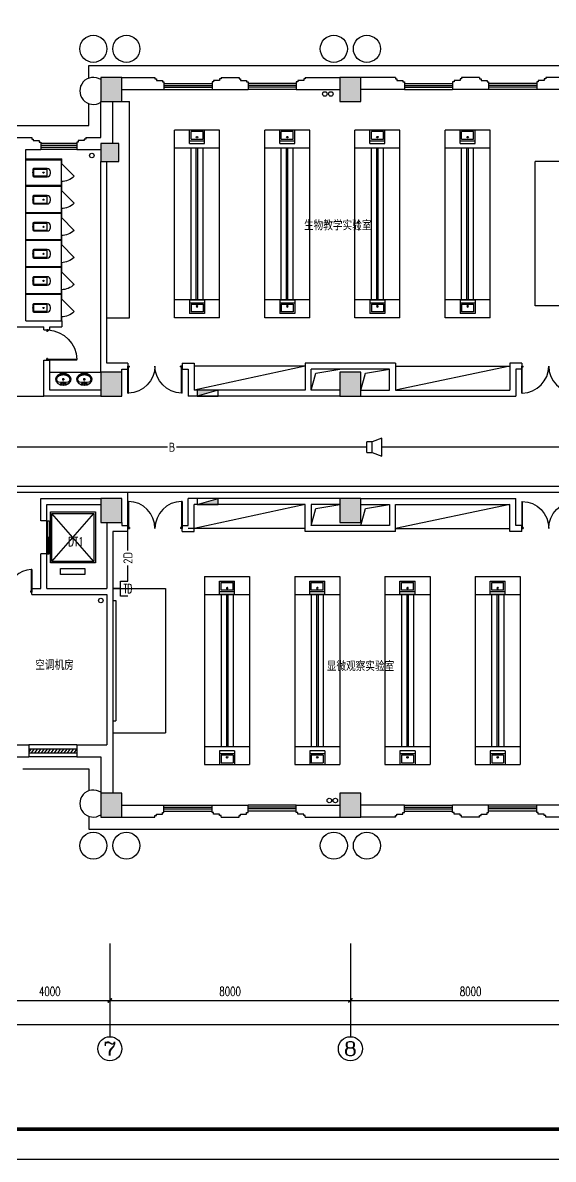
# Model space of a CAD drawing. Extents: x 190999 to 834799, y -200814 to 215286.
# Drawn here: x 217912 to 235562, y 71786 to 109585 of the extents above; entities that cross this region are included whole.
import ezdxf
from ezdxf.enums import TextEntityAlignment as Align

# ---------------------------------------------------------------- set-up
doc = ezdxf.new("R2010")
doc.units = 0
doc.header["$LTSCALE"] = 1000
doc.header["$MEASUREMENT"] = 0
for name, color, linetype in [('00-EQUIP', 3, 'Continuous'), ('00-SIG_TEXT', 7, 'Continuous'), ('00-WIRE-4', 6, 'Continuous'), ('A-卫生间', 250, 'Continuous'), ('A-墙线', 2, 'Continuous'), ('A-外包装修', 250, 'Continuous'), ('A-外窗', 145, 'Continuous'), ('A-家具', 250, 'Continuous'), ('A-门', 167, 'Continuous'), ('AXIS', 3, 'Continuous'), ('AXIS_TEXT', 7, 'Continuous'), ('COLUMN', 2, 'Continuous'), ('EQUIP_消火栓', 6, 'Continuous'), ('PUB_HATCH', 250, 'Continuous'), ('STAIR', 5, 'Continuous'), ('WALL', 4, 'Continuous'), ('WINDOW', 7, 'Continuous'), ('图框', 189, 'Continuous'), ('房间名称', 7, 'Continuous'), ('桥架', 1, 'Continuous'), ('洞口线', 177, 'Continuous'), ('雨水管', 3, 'Continuous')]:
    doc.layers.add(name, color=color, linetype=linetype)
doc.styles.add('-GBCBIGGBENOR', font='GBENOR.shx', dxfattribs={"bigfont": 'GBCBIG.shx'})
doc.styles.add('_COMPLEX', font='COMPLEX.shx', dxfattribs={"width": 0.5})
doc.styles.add('_TCH_AXIS', font='COMPLEX', dxfattribs={"bigfont": 'GBCBIG'})
doc.styles.add('_TCH_DIM', font='SIMPLEX', dxfattribs={"bigfont": 'GBCBIG'})
doc.styles.add('COMPLEX', font='COMPLEX')
doc.styles.add('DIM_FONT', font='SIMPLEX', dxfattribs={"width": 0.7, "bigfont": 'GBCBIG'})
doc.styles.get("Standard").update_dxf_attribs({"font": 'simhei.ttf'})
doc.styles.add('zz-1', font='arial.ttf', dxfattribs={"width": 0.8})
doc.dimstyles.new('DIMN', dxfattribs={"dimtxt": 300, "dimasz": 100, "dimexe": 250, "dimexo": 300, "dimgap": 150, "dimtad": 1, "dimdec": 0, "dimzin": 0, "dimdsep": 46, "dimtxsty": 'DIM_FONT', "dimblk": 'ARCHTICK', "dimcen": 0.09, "dimclrt": 7, "dimazin": 2, "dimtfac": 1, "dimtdec": 0, "dimtix": 1, "dimtmove": 2, "dimatfit": 3, "dimfxl": 0, "dimtolj": 1, "dimtzin": 0, "dimarcsym": 0})

# ---------------------------------------------------------------- blocks, each defined once
blk = doc.blocks.new('TJAD_TK_A0')
at = {"layer": '图框'}
blk.add_line((973, -441.7), (2162, -441.7), dxfattribs=at)
at = {"layer": '图框', "const_width": 1.2}
blk.add_lwpolyline([(2152, -431.7), (2152, 389.3), (998, 389.3), (998, -431.7)], close=True, dxfattribs=at)
blk = doc.blocks.new('m1800')
at = {"layer": 'A-墙线'}
for p, q in [((-900, -100), (-900, 100)), ((900, -100), (900, 100))]:
    blk.add_line(p, q, dxfattribs=at)
at = {"layer": 'A-门'}
for p, q in [((-900, 900), (-900, 0)), ((-900, 900), (-880, 900)), ((-880, 900), (-880, 50)), ((880, 900), (880, 50)), ((900, 900), (880, 900)), ((900, 900), (900, 0)), ((-900, 50), (-870, 50)), ((-900, 0), (-850, 0)), ((-870, 50), (-870, 30)), ((-870, 30), (-850, 30)), ((-850, 30), (-850, 0)), ((850, 30), (850, 0)), ((870, 30), (850, 30)), ((900, 0), (850, 0)), ((870, 50), (870, 30)), ((900, 50), (870, 50))]:
    blk.add_line(p, q, dxfattribs=at)
for centre, start, end in [((-900, 0), 0, 88.7267), ((900, 0), 91.2733, 180)]:
    blk.add_arc(centre, 900, start, end, dxfattribs=at)
blk = doc.blocks.new('m1000')
at = {"layer": 'A-墙线'}
for p, q in [((0, 0), (0, 200)), ((1000, 0), (1000, 200))]:
    blk.add_line(p, q, dxfattribs=at)
at = {"layer": 'A-门'}
for p, q in [((0, 1100), (0, 100)), ((0, 1100), (20, 1100)), ((20, 1100), (20, 150)), ((0, 150), (30, 150)), ((0, 100), (50, 100)), ((30, 150), (30, 130)), ((30, 130), (50, 130)), ((50, 130), (50, 100)), ((950, 130), (950, 100)), ((970, 130), (950, 130)), ((1000, 100), (950, 100)), ((970, 150), (970, 130)), ((1000, 150), (970, 150)), ((1000, 150), (1000, 100))]:
    blk.add_line(p, q, dxfattribs=at)
blk.add_arc((0, 100), 1000, 2.866, 88.854, dxfattribs=at)
blk = doc.blocks.new('手盆')
at = {"layer": 'A-卫生间'}
for p, q in [((113, 12), (46, 16)), ((160, 0), (235, 0)), ((198, -37), (198, 38)), ((113, -11), (46, -16))]:
    blk.add_line(p, q, dxfattribs=at)
for centre, major_axis, ratio, start_param, end_param in [((198, 0), (0, 259), 0.763797, 3.141593, 9.424778), ((194, 0), (0, 259), 0.413212, 0.351725, 1.519021), ((106, 0), (0, 13.9), 0.9, 3.760941, 5.663837), ((194, 0), (0, 259), 0.413212, 1.620217, 2.789865)]:
    blk.add_ellipse(centre, major_axis=major_axis, ratio=ratio, start_param=start_param, end_param=end_param, dxfattribs=at)
for centre, major_axis in [((46, 0), (0, 15.8)), ((56, 71), (0, 20.6)), ((56, 71), (0, 15.6)), ((198, 0), (0, 23.4)), ((56, -71), (0, 20.6)), ((56, -71), (0, 15.6))]:
    blk.add_ellipse(centre, major_axis=major_axis, ratio=0.9, dxfattribs=at)
for points, knots in [([(198, -249), (204, -249), (211, -249), (228, -246), (239, -243), (260, -236), (270, -231), (290, -218), (299, -211), (317, -194), (325, -185), (340, -164), (347, -153), (360, -129), (365, -116), (374, -90), (378, -76), (383, -48), (385, -34), (387, -5), (387, 9), (385, 38), (383, 52), (377, 80), (373, 94), (364, 120), (358, 133), (345, 156), (338, 167), (323, 187), (314, 197), (296, 213), (287, 220), (267, 232), (257, 237), (236, 244), (225, 247), (204, 249), (193, 249), (171, 247), (161, 245), (140, 237), (129, 232), (110, 221), (100, 213), (82, 197), (74, 188), (58, 168), (51, 157), (38, 133), (32, 121), (23, 95), (19, 81), (13, 53), (11, 39), (9, 10), (9, -4), (10, -33), (12, -47), (18, -75), (21, -89), (30, -115), (36, -128), (48, -152), (55, -163), (70, -184), (78, -193), (96, -210), (105, -218), (125, -230), (135, -235), (156, -243), (167, -246), (184, -249), (191, -249), (198, -249)], [0, 0, 0, 0, 0.105369, 0.105369, 0.278747, 0.278747, 0.452125, 0.452125, 0.625504, 0.625504, 0.798882, 0.798882, 0.97226, 0.97226, 1.145639, 1.145639, 1.319017, 1.319017, 1.492395, 1.492395, 1.665774, 1.665774, 1.839152, 1.839152, 2.01253, 2.01253, 2.185909, 2.185909, 2.359287, 2.359287, 2.532665, 2.532665, 2.706044, 2.706044, 2.879422, 2.879422, 3.0528, 3.0528, 3.226179, 3.226179, 3.399557, 3.399557, 3.572935, 3.572935, 3.746313, 3.746313, 3.919692, 3.919692, 4.09307, 4.09307, 4.266448, 4.266448, 4.439827, 4.439827, 4.613205, 4.613205, 4.786583, 4.786583, 4.959962, 4.959962, 5.13334, 5.13334, 5.306718, 5.306718, 5.480097, 5.480097, 5.653475, 5.653475, 5.826853, 5.826853, 6.000232, 6.000232, 6.17361, 6.17361, 6.283185, 6.283185, 6.283185, 6.283185]), ([(119, -185), (121, -187), (123, -188), (130, -193), (135, -196), (146, -202), (152, -205), (163, -209), (169, -210), (180, -213), (186, -214), (194, -214), (196, -214), (198, -214), (204, -214), (209, -214), (222, -212), (229, -210), (241, -206), (245, -204), (254, -200), (259, -197), (269, -191), (275, -187), (286, -178), (291, -173), (300, -162), (304, -158), (314, -145), (319, -137), (327, -123), (329, -118), (334, -107), (336, -101), (341, -89), (343, -83), (346, -71), (348, -64), (351, -49), (352, -40), (354, -22), (355, -13), (355, 5), (355, 14), (354, 32), (352, 41), (349, 58), (348, 66), (343, 81), (341, 89), (335, 104), (332, 111), (326, 125), (322, 132), (314, 144), (310, 150), (301, 162), (296, 167), (287, 177), (281, 181), (272, 189), (267, 192), (256, 199), (250, 202), (238, 207), (233, 209), (223, 211), (217, 212), (205, 214), (198, 214), (186, 213), (181, 213), (171, 211), (166, 210), (151, 205), (141, 200), (128, 191), (123, 188), (119, 185)], [5.740897, 5.740897, 5.740897, 5.740897, 5.780874, 5.780874, 5.896829, 5.896829, 6.012784, 6.012784, 6.128739, 6.128739, 6.240697, 6.240697, 6.283185, 6.283185, 6.283185, 6.399826, 6.399826, 6.5409, 6.5409, 6.634, 6.634, 6.7271, 6.7271, 6.852188, 6.852188, 6.977276, 6.977276, 7.077377, 7.077377, 7.229977, 7.229977, 7.317389, 7.317389, 7.404801, 7.404801, 7.497094, 7.497094, 7.589386, 7.589386, 7.712334, 7.712334, 7.835281, 7.835281, 7.958228, 7.958228, 8.081175, 8.081175, 8.194983, 8.194983, 8.30879, 8.30879, 8.422598, 8.422598, 8.537599, 8.537599, 8.6526, 8.6526, 8.767602, 8.767602, 8.884432, 8.884432, 8.982435, 8.982435, 9.119467, 9.119467, 9.224191, 9.224191, 9.328914, 9.328914, 9.470087, 9.470087, 9.571187, 9.571187, 9.672288, 9.672288, 9.874489, 9.874489, 9.967059, 9.967059, 9.967059, 9.967059])]:
    blk.add_open_spline(points, degree=3, knots=knots, dxfattribs=at)
blk.add_point((46, 0), dxfattribs=at)
blk = doc.blocks.new('$TwtSys$00000434')
for p, q in [((-0.5, 0.5), (-0.5, -0.5)), ((-0.5, -0.5), (0.5, 0.5)), ((0.5, 0.5), (-0.5, 0.5)), ((0.5, -0.5), (0.5, 0.5)), ((-0.5, -0.5), (0.5, -0.5))]:
    blk.add_line(p, q)
blk.add_solid([(0.5, -0.5), (0.5, 0.5), (-0.5, -0.5)])
blk = doc.blocks.new('$WINLIB2D$00000039')
at = {"color": 0}
for p, q in [((0.5, 0.5), (-0.5, 0.5)), ((-0.5, 0.167), (0.5, 0.167)), ((-0.452, -0.167), (-0.5, 0.084)), ((-0.384, -0.167), (-0.448, 0.167)), ((-0.316, -0.167), (-0.38, 0.167)), ((-0.248, -0.167), (-0.312, 0.167)), ((-0.18, -0.167), (-0.244, 0.167)), ((-0.112, -0.167), (-0.176, 0.167)), ((-0.044, -0.167), (-0.108, 0.167)), ((0.024, -0.167), (-0.04, 0.167)), ((0.092, -0.167), (0.028, 0.167)), ((0.16, -0.167), (0.096, 0.167)), ((0.228, -0.167), (0.164, 0.167)), ((0.296, -0.167), (0.232, 0.167)), ((0.364, -0.167), (0.3, 0.167)), ((0.432, -0.167), (0.368, 0.167)), ((0.5, -0.167), (0.436, 0.167)), ((-0.5, -0.167), (0.5, -0.167)), ((0.5, -0.5), (-0.5, -0.5))]:
    blk.add_line(p, q, dxfattribs=at)
blk = doc.blocks.new('_ArchTick')
at = {"const_width": 0.5}
blk.add_lwpolyline([(-0.7, -0.7), (0.7, 0.7)], dxfattribs=at)
blk = doc.blocks.new('*D135')
at = {"layer": 'AXIS', "color": 0, "lineweight": -2}
for p, q in [((216812, 78667), (216812, 76817)), ((220812, 78667), (220812, 76817)), ((216812, 77067), (220812, 77067))]:
    blk.add_line(p, q, dxfattribs=at)
at = {"layer": 'Defpoints', "color": 0}
for p in [(216812, 78967), (220812, 78967), (220812, 77067)]:
    blk.add_point(p, dxfattribs=at)
at = {"layer": 'AXIS', "color": 0, "lineweight": -2, "xscale": 100, "yscale": 100, "zscale": 100, "rotation": 180}
blk.add_blockref('_ArchTick', (216812, 77067), dxfattribs=at)
at = {"layer": 'AXIS', "color": 0, "lineweight": -2, "xscale": 100, "yscale": 100, "zscale": 100}
blk.add_blockref('_ArchTick', (220812, 77067), dxfattribs=at)
at = {"layer": 'AXIS', "color": 7, "insert": (218812, 77367), "char_height": 300, "attachment_point": 5, "style": 'DIM_FONT'}
blk.add_mtext('\\A1;4000', dxfattribs=at)
blk = doc.blocks.new('*D136')
at = {"layer": 'AXIS', "color": 0, "lineweight": -2}
for p, q in [((220812, 78667), (220812, 76817)), ((228812, 78667), (228812, 76817)), ((220812, 77067), (228812, 77067))]:
    blk.add_line(p, q, dxfattribs=at)
at = {"layer": 'Defpoints', "color": 0}
for p in [(220812, 78967), (228812, 78967), (228812, 77067)]:
    blk.add_point(p, dxfattribs=at)
at = {"layer": 'AXIS', "color": 0, "lineweight": -2, "xscale": 100, "yscale": 100, "zscale": 100, "rotation": 180}
blk.add_blockref('_ArchTick', (220812, 77067), dxfattribs=at)
at = {"layer": 'AXIS', "color": 0, "lineweight": -2, "xscale": 100, "yscale": 100, "zscale": 100}
blk.add_blockref('_ArchTick', (228812, 77067), dxfattribs=at)
at = {"layer": 'AXIS', "color": 7, "insert": (224812, 77367), "char_height": 300, "attachment_point": 5, "style": 'DIM_FONT'}
blk.add_mtext('\\A1;8000', dxfattribs=at)
blk = doc.blocks.new('*D137')
at = {"layer": 'AXIS', "color": 0, "lineweight": -2}
for p, q in [((228812, 78667), (228812, 76817)), ((236812, 78667), (236812, 76817)), ((228812, 77067), (236812, 77067))]:
    blk.add_line(p, q, dxfattribs=at)
at = {"layer": 'Defpoints', "color": 0}
for p in [(228812, 78967), (236812, 78967), (236812, 77067)]:
    blk.add_point(p, dxfattribs=at)
at = {"layer": 'AXIS', "color": 0, "lineweight": -2, "xscale": 100, "yscale": 100, "zscale": 100, "rotation": 180}
blk.add_blockref('_ArchTick', (228812, 77067), dxfattribs=at)
at = {"layer": 'AXIS', "color": 0, "lineweight": -2, "xscale": 100, "yscale": 100, "zscale": 100}
blk.add_blockref('_ArchTick', (236812, 77067), dxfattribs=at)
at = {"layer": 'AXIS', "color": 7, "insert": (232812, 77367), "char_height": 300, "attachment_point": 5, "style": 'DIM_FONT'}
blk.add_mtext('\\A1;8000', dxfattribs=at)
blk = doc.blocks.new('*D145')
at = {"layer": 'AXIS', "color": 0, "lineweight": -2}
for p, q in [((206112, 78667), (206112, 76017)), ((283362, 78667), (283362, 76017)), ((206112, 76267), (283362, 76267))]:
    blk.add_line(p, q, dxfattribs=at)
at = {"layer": 'Defpoints', "color": 0}
for p in [(206112, 78967), (283362, 78967), (283362, 76267)]:
    blk.add_point(p, dxfattribs=at)
at = {"layer": 'AXIS', "color": 0, "lineweight": -2, "xscale": 100, "yscale": 100, "zscale": 100, "rotation": 180}
blk.add_blockref('_ArchTick', (206112, 76267), dxfattribs=at)
at = {"layer": 'AXIS', "color": 0, "lineweight": -2, "xscale": 100, "yscale": 100, "zscale": 100}
blk.add_blockref('_ArchTick', (283362, 76267), dxfattribs=at)
at = {"layer": 'AXIS', "color": 7, "insert": (244737, 76567), "char_height": 300, "attachment_point": 5, "style": 'DIM_FONT'}
blk.add_mtext('\\A1;77250', dxfattribs=at)
blk = doc.blocks.new('_FZH')
blk.add_lwpolyline([(-0.5, -0.5), (0.5, -0.5), (0.5, 0.5), (-0.5, 0.5)], close=True)
at = {"layer": 'PUB_HATCH'}
blk.add_solid([(-0.5, -0.5), (0.5, -0.5), (-0.5, 0.5), (0.5, 0.5)], dxfattribs=at)
blk = doc.blocks.new('_AXISO')
blk.add_circle((0, 0), 0.5)
at = {"layer": 'AXIS_TEXT', "style": 'COMPLEX', "width": 1.041667}
blk.add_attdef('A', text='', height=0.56, dxfattribs=at).set_placement((-0.25, -0.28), (0.25, -0.28), align=Align.FIT)
blk = doc.blocks.new('$plan$00001609')
at = {"linetype": 'Continuous'}
for p, q in [((0, -251), (0, 251)), ((0, 251), (450, 251)), ((93, -251), (93, 251)), ((146, -199), (146, 199)), ((146, 199), (397, 199)), ((397, 199), (397, -199)), ((450, 251), (450, -251)), ((0, -251), (450, -251)), ((146, -199), (397, -199))]:
    blk.add_line(p, q, dxfattribs=at)
blk.add_line((238, 2), (238, 0))
blk.add_arc((212, 0), 26, 4.716, 0, dxfattribs=at)
at = {"style": 'zz-1'}
for tag in ['YSIZE', 'XSIZE']:
    blk.add_attdef(tag, (0, 0), '', height=0.5, dxfattribs=at)
blk = doc.blocks.new('$lvtry$00000200')
for p, q in [((-140, -40, 0), (-140, -480, 0)), ((-110, -40, 0), (-110, -470, 0)), ((100, 0, 0), (-100, 0, 0)), ((100, -30, 0), (-100, -30, 0)), ((110, -470, 0), (110, -40, 0)), ((140, -480, 0), (140, -40, 0)), ((140, -470, 0), (-140, -470, 0)), ((-30, -590, 0), (30, -590, 0))]:
    blk.add_line(p, q)
blk.add_circle((0, -359, 0), 20)
for centre, radius, start, end in [((-100, -40, 0), 40, 90, 180), ((-100, -40, 0), 10, 90, 180), ((100, -40, 0), 40, 0, 90), ((100, -40, 0), 10, 0, 90), ((-30, -480, 0), 110, 180, 270), ((30, -480, 0), 110, 270, 0)]:
    blk.add_arc(centre, radius, start, end)
blk.add_point((0, 0))
blk = doc.blocks.new('$DorLib2D$00000114')
at = {"color": 0}
blk.add_line((0.5, 0), (-0.207, 0.707), dxfattribs=at)
blk.add_arc((0.5, 0), 1, 135, 180, dxfattribs=at)
blk = doc.blocks.new('_LINKPT1')
at = {"color": 0}
blk.add_line((0, 0), (0, 0), dxfattribs=at)
blk = doc.blocks.new('IO37IMB6')
for p, q in [((-0.5, 0.499), (-0.5, 0.999)), ((0.5, 0.999), (0.5, 0.499)), ((0.5, 0.499), (-0.5, 0.499)), ((0, 0.5), (0, 0))]:
    blk.add_line(p, q)
at = {"xscale": 0.002, "yscale": 0.002, "zscale": 0.002}
for p in [(0, 1.384), (-0.5, 0.499), (0, 0), (0.5, 0.499)]:
    blk.add_blockref('_LINKPT1', p, dxfattribs=at)
at = {"style": '_COMPLEX', "width": 0.6, "flags": 8}
blk.add_attdef('$TEXT$', text='', height=0.6, dxfattribs=at).set_placement((0, 1), align=Align.MIDDLE_CENTER)
at = {"flags": 9}
blk.add_attdef('A', (0, 0), '', height=0.00002, dxfattribs=at)
blk = doc.blocks.new('OS28WV87')
for p, q in [((0, 0.35), (0, -0.35)), ((0, 0.35), (0.35, 0.35)), ((0.35, 0.35), (1, 0.6)), ((0.35, 0.35), (0.35, -0.35)), ((1, 0.6), (1, -0.6)), ((0.35, -0.35), (0, -0.35)), ((1, -0.6), (0.35, -0.35))]:
    blk.add_line(p, q)
at = {"xscale": 0.002, "yscale": 0.002, "zscale": 0.002}
for p in [(0, 0), (0.175, 0.35), (1, 0), (0.175, -0.35)]:
    blk.add_blockref('_LINKPT1', p, dxfattribs=at)
at = {"flags": 9}
blk.add_attdef('A', (0, 0), '', height=0.00002, dxfattribs=at)

msp = doc.modelspace()

# ---------------------------------------------------------------- hatches: boundary and pattern name
at = {"layer": 'PUB_HATCH'}
for points in [[(221211.6, 107767.4), (220511.6, 107767.4), (220511.6, 106967.4), (221211.6, 106967.4)], [(229161.6, 107767.4), (228461.6, 107767.4), (228461.6, 106967.4), (229161.6, 106967.4)], [(221211.6, 97967.4), (220511.6, 97967.4), (220511.6, 97167.4), (221211.6, 97167.4)], [(229161.6, 97967.4), (228461.6, 97967.4), (228461.6, 97167.4), (229161.6, 97167.4)], [(221211.6, 93767.4), (220511.6, 93767.4), (220511.6, 92967.4), (221211.6, 92967.4)], [(229161.6, 93767.4), (228461.6, 93767.4), (228461.6, 92967.4), (229161.6, 92967.4)], [(221211.6, 83967.4), (220511.6, 83967.4), (220511.6, 83167.4), (221211.6, 83167.4)], [(229161.6, 83967.4), (228461.6, 83967.4), (228461.6, 83167.4), (229161.6, 83167.4)]]:
    msp.add_hatch(color=256, dxfattribs=at).paths.add_polyline_path(points)

# ---------------------------------------------------------------- linework, layer by layer
at = {"layer": '00-WIRE-4'}
for p, q in [((222727.8, 95467.4), (216211.6, 95467.4)), ((229361.6, 95467.4), (223032.8, 95467.4)), ((236037.1, 95467.4), (229861.6, 95467.4)), ((221411.1, 92037.5), (221411.1, 93967.4)), ((221411.1, 91017.4), (221411.1, 91536.9))]:
    msp.add_line(p, q, dxfattribs=at)
at = {"layer": 'A-卫生间'}
for p, q in [((218011.6, 105054.9), (219211.6, 105054.9)), ((218011.6, 105054.9), (218011.6, 105029.9)), ((218011.6, 105029.9), (219186.6, 105029.9)), ((219186.6, 105029.9), (219186.6, 104904.9)), ((219186.6, 104904.9), (219211.6, 104904.9)), ((219211.6, 104904.9), (219211.6, 105054.9)), ((219186.6, 104167.4), (218011.6, 104167.4)), ((218011.6, 104142.4), (218011.6, 104167.4)), ((219186.6, 104142.4), (218011.6, 104142.4)), ((219211.6, 104304.9), (219186.6, 104304.9)), ((219186.6, 104304.9), (219186.6, 104167.4)), ((219186.6, 104142.4), (219186.6, 104004.9)), ((219186.6, 104004.9), (219211.6, 104004.9)), ((219211.6, 104167.4), (219211.6, 104304.9)), ((219211.6, 104004.9), (219211.6, 104167.4)), ((219186.6, 103267.4), (218011.6, 103267.4)), ((218011.6, 103242.4), (218011.6, 103267.4)), ((219186.6, 103242.4), (218011.6, 103242.4)), ((219211.6, 103404.9), (219186.6, 103404.9)), ((219186.6, 103404.9), (219186.6, 103267.4)), ((219186.6, 103242.4), (219186.6, 103104.9)), ((219211.6, 103267.4), (219211.6, 103404.9)), ((219211.6, 103104.9), (219211.6, 103267.4)), ((219186.6, 103104.9), (219211.6, 103104.9)), ((219211.6, 102504.9), (219186.6, 102504.9)), ((219186.6, 102504.9), (219186.6, 102367.4)), ((219211.6, 102367.4), (219211.6, 102504.9)), ((219186.6, 102367.4), (218011.6, 102367.4)), ((218011.6, 102342.4), (218011.6, 102367.4)), ((219186.6, 102342.4), (218011.6, 102342.4)), ((219186.6, 102342.4), (219186.6, 102204.9)), ((219186.6, 102204.9), (219211.6, 102204.9)), ((219211.6, 102204.9), (219211.6, 102367.4)), ((219186.6, 101467.4), (218011.6, 101467.4)), ((218011.6, 101442.4), (218011.6, 101467.4)), ((219186.6, 101442.4), (218011.6, 101442.4)), ((219211.6, 101604.9), (219186.6, 101604.9)), ((219186.6, 101604.9), (219186.6, 101467.4)), ((219186.6, 101442.4), (219186.6, 101304.9)), ((219186.6, 101304.9), (219211.6, 101304.9)), ((219211.6, 101467.4), (219211.6, 101604.9)), ((219211.6, 101304.9), (219211.6, 101467.4)), ((219186.6, 100567.4), (218011.6, 100567.4)), ((218011.6, 100542.4), (218011.6, 100567.4)), ((219211.6, 100704.9), (219186.6, 100704.9)), ((219186.6, 100704.9), (219186.6, 100567.4)), ((219211.6, 100567.4), (219211.6, 100704.9)), ((219211.6, 100404.9), (219211.6, 100567.4)), ((219186.6, 100542.4), (218011.6, 100542.4)), ((219186.6, 100542.4), (219186.6, 100404.9)), ((219186.6, 100404.9), (219211.6, 100404.9)), ((219211.6, 99804.9), (219186.6, 99804.9)), ((219186.6, 99804.9), (219186.6, 99667.4)), ((219211.6, 99667.4), (219211.6, 99804.9)), ((219186.6, 99667.4), (219211.6, 99667.4)), ((218811.6, 97967.4), (220511.6, 97967.4)), ((217111.6, 97167.4), (218611.6, 97167.4))]:
    msp.add_line(p, q, dxfattribs=at)
at = {"layer": 'A-墙线'}
for p, q in [((221211.6, 107767.4), (222311.6, 107767.4)), ((222311.6, 107767.4), (222311.6, 107717.4)), ((224511.6, 107767.4), (225111.6, 107767.4)), ((224511.6, 107767.4), (224511.6, 107717.4)), ((225111.6, 107767.4), (225111.6, 107717.4)), ((227311.6, 107767.4), (228461.6, 107767.4)), ((227311.6, 107767.4), (227311.6, 107717.4)), ((230311.6, 107767.4), (229161.6, 107767.4)), ((230311.6, 107767.4), (230311.6, 107717.4)), ((233111.6, 107767.4), (232511.6, 107767.4)), ((232511.6, 107767.4), (232511.6, 107717.4)), ((233111.6, 107767.4), (233111.6, 107717.4)), ((236461.6, 107767.4), (235311.6, 107767.4)), ((235311.6, 107767.4), (235311.6, 107717.4)), ((221211.6, 107367.4), (222611.6, 107367.4)), ((222311.6, 107717.4), (222361.6, 107717.4)), ((222361.6, 107717.4), (222361.6, 107667.4)), ((222361.6, 107667.4), (222561.6, 107667.4)), ((222561.6, 107667.4), (222561.6, 107617.4)), ((222561.6, 107617.4), (222611.6, 107617.4)), ((222611.6, 107617.4), (222611.6, 107367.4)), ((224261.6, 107617.4), (224211.6, 107617.4)), ((224211.6, 107617.4), (224211.6, 107367.4)), ((224211.6, 107367.4), (225411.6, 107367.4)), ((224261.6, 107667.4), (224261.6, 107617.4)), ((224461.6, 107667.4), (224261.6, 107667.4)), ((224461.6, 107717.4), (224461.6, 107667.4)), ((224511.6, 107717.4), (224461.6, 107717.4)), ((225111.6, 107717.4), (225161.6, 107717.4)), ((225161.6, 107717.4), (225161.6, 107667.4)), ((225161.6, 107667.4), (225361.6, 107667.4)), ((225361.6, 107667.4), (225361.6, 107617.4)), ((225361.6, 107617.4), (225411.6, 107617.4)), ((225411.6, 107617.4), (225411.6, 107367.4)), ((227061.6, 107617.4), (227011.6, 107617.4)), ((227011.6, 107617.4), (227011.6, 107367.4)), ((227011.6, 107367.4), (228461.6, 107367.4)), ((227061.6, 107667.4), (227061.6, 107617.4)), ((227261.6, 107667.4), (227061.6, 107667.4)), ((227261.6, 107717.4), (227261.6, 107667.4)), ((227311.6, 107717.4), (227261.6, 107717.4)), ((230611.6, 107367.4), (229161.6, 107367.4)), ((230311.6, 107717.4), (230361.6, 107717.4)), ((230361.6, 107717.4), (230361.6, 107667.4)), ((230361.6, 107667.4), (230561.6, 107667.4)), ((230561.6, 107667.4), (230561.6, 107617.4)), ((230561.6, 107617.4), (230611.6, 107617.4)), ((230611.6, 107617.4), (230611.6, 107367.4)), ((232261.6, 107617.4), (232211.6, 107617.4)), ((232211.6, 107617.4), (232211.6, 107367.4)), ((233411.6, 107367.4), (232211.6, 107367.4)), ((232261.6, 107667.4), (232261.6, 107617.4)), ((232461.6, 107667.4), (232261.6, 107667.4)), ((232461.6, 107717.4), (232461.6, 107667.4)), ((232511.6, 107717.4), (232461.6, 107717.4)), ((233111.6, 107717.4), (233161.6, 107717.4)), ((233161.6, 107717.4), (233161.6, 107667.4)), ((233161.6, 107667.4), (233361.6, 107667.4)), ((233361.6, 107667.4), (233361.6, 107617.4)), ((233361.6, 107617.4), (233411.6, 107617.4)), ((233411.6, 107617.4), (233411.6, 107367.4)), ((235061.6, 107617.4), (235011.6, 107617.4)), ((235011.6, 107617.4), (235011.6, 107367.4)), ((236461.6, 107367.4), (235011.6, 107367.4)), ((235061.6, 107667.4), (235061.6, 107617.4)), ((235261.6, 107667.4), (235061.6, 107667.4)), ((235261.6, 107717.4), (235261.6, 107667.4)), ((235311.6, 107717.4), (235261.6, 107717.4)), ((220511.6, 105767.4), (220511.6, 106967.4)), ((220911.6, 105567.4), (220911.6, 106967.4)), ((217611.6, 105767.4), (218211.6, 105767.4)), ((218211.6, 105767.4), (218211.6, 105717.4)), ((218211.6, 105717.4), (218261.6, 105717.4)), ((218261.6, 105717.4), (218261.6, 105667.4)), ((218261.6, 105667.4), (218461.6, 105667.4)), ((218461.6, 105667.4), (218461.6, 105617.4)), ((218461.6, 105617.4), (218511.6, 105617.4)), ((218511.6, 105617.4), (218511.6, 105367.4)), ((219761.6, 105617.4), (219711.6, 105617.4)), ((219711.6, 105617.4), (219711.6, 105367.4)), ((219761.6, 105667.4), (219761.6, 105617.4)), ((219961.6, 105667.4), (219761.6, 105667.4)), ((219961.6, 105717.4), (219961.6, 105667.4)), ((220011.6, 105717.4), (219961.6, 105717.4)), ((220011.6, 105767.4), (220011.6, 105717.4)), ((220011.6, 105767.4), (220511.6, 105767.4)), ((218011.6, 99667.4), (218011.6, 105367.4)), ((218011.6, 105367.4), (218511.6, 105367.4)), ((219711.6, 105367.4), (220511.6, 105367.4)), ((220511.6, 97967.4), (220511.6, 104967.4)), ((220711.6, 98267.4), (220711.6, 104967.4)), ((217111.6, 99467.4), (218611.6, 99467.4)), ((218011.6, 99667.4), (219211.6, 99667.4)), ((218611.6, 99367.4), (218611.6, 99467.4)), ((218811.6, 99367.4), (218811.6, 99467.4)), ((218811.6, 99467.4), (219211.6, 99467.4)), ((219211.6, 99667.4), (219211.6, 99467.4)), ((218611.6, 97167.4), (218611.6, 98367.4)), ((218811.6, 97367.4), (218811.6, 98367.4)), ((221411.6, 98267.4), (220711.6, 98267.4)), ((221211.6, 98067.4), (221411.6, 98067.4)), ((221211.6, 97967.4), (221211.6, 98067.4)), ((223211.6, 98267.4), (223611.6, 98267.4)), ((223211.6, 98067.4), (223411.6, 98067.4)), ((223411.6, 98067.4), (223411.6, 97167.4)), ((223611.6, 98267.4), (223611.6, 97367.4)), ((230311.6, 98267.4), (227311.6, 98267.4)), ((227311.6, 98267.4), (227311.6, 97367.4)), ((230111.6, 98067.4), (227511.6, 98067.4)), ((227511.6, 97367.4), (227511.6, 98067.4)), ((230111.6, 97367.4), (230111.6, 98067.4)), ((230311.6, 98267.4), (230311.6, 97367.4)), ((234511.6, 98267.4), (234111.6, 98267.4)), ((234111.6, 98267.4), (234111.6, 97367.4)), ((234511.6, 98067.4), (234311.6, 98067.4)), ((234311.6, 98067.4), (234311.6, 97167.4)), ((220511.6, 97167.4), (218611.6, 97167.4)), ((220511.6, 97367.4), (218811.6, 97367.4)), ((228461.6, 97167.4), (223411.6, 97167.4)), ((227311.6, 97367.4), (223611.6, 97367.4)), ((228461.6, 97367.4), (227511.6, 97367.4)), ((229161.6, 97367.4), (230111.6, 97367.4)), ((229161.6, 97167.4), (234311.6, 97167.4)), ((230311.6, 97367.4), (234111.6, 97367.4)), ((218511.6, 93017.4), (218511.6, 93767.4)), ((218511.6, 93767.4), (220511.6, 93767.4)), ((228461.6, 93767.4), (223411.6, 93767.4)), ((223411.6, 92867.4), (223411.6, 93767.4)), ((229161.6, 93767.4), (234311.6, 93767.4)), ((234311.6, 92867.4), (234311.6, 93767.4)), ((218711.6, 93567.4), (220511.6, 93567.4)), ((218711.6, 93017.4), (218711.6, 93567.4)), ((227311.6, 93567.4), (223611.6, 93567.4)), ((223611.6, 92667.4), (223611.6, 93567.4)), ((227311.6, 92667.4), (227311.6, 93567.4)), ((228461.6, 93567.4), (227511.6, 93567.4)), ((227511.6, 93567.4), (227511.6, 92867.4)), ((229161.6, 93567.4), (230111.6, 93567.4)), ((230111.6, 93567.4), (230111.6, 92867.4)), ((230311.6, 93567.4), (234111.6, 93567.4)), ((230311.6, 92667.4), (230311.6, 93567.4)), ((234111.6, 92667.4), (234111.6, 93567.4)), ((218711.6, 93017.4), (218511.6, 93017.4)), ((220711.6, 92967.4), (220711.6, 90767.4)), ((221411.6, 92667.4), (220911.6, 92667.4)), ((220911.6, 92667.4), (220911.6, 83967.4)), ((221211.6, 92967.4), (221211.6, 92867.4)), ((221211.6, 92867.4), (221411.6, 92867.4)), ((223211.6, 92867.4), (223411.6, 92867.4)), ((223211.6, 92667.4), (223611.6, 92667.4)), ((230311.6, 92667.4), (227311.6, 92667.4)), ((230111.6, 92867.4), (227511.6, 92867.4)), ((234511.6, 92667.4), (234111.6, 92667.4)), ((234511.6, 92867.4), (234311.6, 92867.4)), ((218711.6, 91917.4), (218511.6, 91917.4)), ((218511.6, 90767.4), (218511.6, 91917.4)), ((218711.6, 90767.4), (218711.6, 91917.4)), ((218211.6, 90767.4), (218511.6, 90767.4)), ((218711.6, 90767.4), (220711.6, 90767.4)), ((218211.6, 90567.4), (220711.6, 90567.4)), ((220711.6, 90567.4), (220711.6, 85567.4)), ((220511.6, 85167.4), (220511.6, 83967.4)), ((221211.6, 83567.4), (222611.6, 83567.4)), ((222611.6, 83317.4), (222611.6, 83567.4)), ((224211.6, 83567.4), (225411.6, 83567.4)), ((224211.6, 83317.4), (224211.6, 83567.4)), ((225411.6, 83317.4), (225411.6, 83567.4)), ((227011.6, 83567.4), (228461.6, 83567.4)), ((227011.6, 83317.4), (227011.6, 83567.4)), ((230611.6, 83567.4), (229161.6, 83567.4)), ((230611.6, 83317.4), (230611.6, 83567.4)), ((233411.6, 83567.4), (232211.6, 83567.4)), ((232211.6, 83317.4), (232211.6, 83567.4)), ((233411.6, 83317.4), (233411.6, 83567.4)), ((236461.6, 83567.4), (235011.6, 83567.4)), ((235011.6, 83317.4), (235011.6, 83567.4)), ((221211.6, 83167.4), (222311.6, 83167.4)), ((222311.6, 83167.4), (222311.6, 83217.4)), ((222311.6, 83217.4), (222361.6, 83217.4)), ((222361.6, 83217.4), (222361.6, 83267.4)), ((222361.6, 83267.4), (222561.6, 83267.4)), ((222561.6, 83317.4), (222611.6, 83317.4)), ((222561.6, 83267.4), (222561.6, 83317.4)), ((224261.6, 83317.4), (224211.6, 83317.4)), ((224261.6, 83267.4), (224261.6, 83317.4)), ((224461.6, 83267.4), (224261.6, 83267.4)), ((224461.6, 83217.4), (224461.6, 83267.4)), ((224511.6, 83217.4), (224461.6, 83217.4)), ((224511.6, 83167.4), (224511.6, 83217.4)), ((224511.6, 83167.4), (225111.6, 83167.4)), ((225111.6, 83167.4), (225111.6, 83217.4)), ((225111.6, 83217.4), (225161.6, 83217.4)), ((225161.6, 83217.4), (225161.6, 83267.4)), ((225161.6, 83267.4), (225361.6, 83267.4)), ((225361.6, 83317.4), (225411.6, 83317.4)), ((225361.6, 83267.4), (225361.6, 83317.4)), ((227061.6, 83317.4), (227011.6, 83317.4)), ((227061.6, 83267.4), (227061.6, 83317.4)), ((227261.6, 83267.4), (227061.6, 83267.4)), ((227261.6, 83217.4), (227261.6, 83267.4)), ((227311.6, 83217.4), (227261.6, 83217.4)), ((227311.6, 83167.4), (227311.6, 83217.4)), ((227311.6, 83167.4), (228461.6, 83167.4)), ((230311.6, 83167.4), (229161.6, 83167.4)), ((230311.6, 83167.4), (230311.6, 83217.4)), ((230311.6, 83217.4), (230361.6, 83217.4)), ((230361.6, 83217.4), (230361.6, 83267.4)), ((230361.6, 83267.4), (230561.6, 83267.4)), ((230561.6, 83317.4), (230611.6, 83317.4)), ((230561.6, 83267.4), (230561.6, 83317.4)), ((232261.6, 83317.4), (232211.6, 83317.4)), ((232261.6, 83267.4), (232261.6, 83317.4)), ((232461.6, 83267.4), (232261.6, 83267.4)), ((232461.6, 83217.4), (232461.6, 83267.4)), ((232511.6, 83217.4), (232461.6, 83217.4)), ((232511.6, 83167.4), (232511.6, 83217.4)), ((233111.6, 83167.4), (232511.6, 83167.4)), ((233111.6, 83167.4), (233111.6, 83217.4)), ((233111.6, 83217.4), (233161.6, 83217.4)), ((233161.6, 83217.4), (233161.6, 83267.4)), ((233161.6, 83267.4), (233361.6, 83267.4)), ((233361.6, 83317.4), (233411.6, 83317.4)), ((233361.6, 83267.4), (233361.6, 83317.4)), ((235061.6, 83317.4), (235011.6, 83317.4)), ((235061.6, 83267.4), (235061.6, 83317.4)), ((235261.6, 83267.4), (235061.6, 83267.4)), ((235261.6, 83217.4), (235261.6, 83267.4)), ((235311.6, 83217.4), (235261.6, 83217.4)), ((235311.6, 83167.4), (235311.6, 83217.4)), ((236461.6, 83167.4), (235311.6, 83167.4))]:
    msp.add_line(p, q, dxfattribs=at)
at = {"layer": 'A-外包装修'}
for p, q in [((220111.6, 108167.4), (284811.6, 108167.4)), ((220111.6, 107741.6), (220111.6, 108167.4)), ((220111.6, 106167.4), (220111.6, 106893.1)), ((210111.6, 106167.4), (220111.6, 106167.4)), ((217912.8, 84767.4), (220111.6, 84767.4)), ((220111.6, 84767.4), (220111.6, 84041.6)), ((220111.6, 83193.1), (220111.6, 82767.4)), ((220111.6, 82767.4), (283761.6, 82767.4))]:
    msp.add_line(p, q, dxfattribs=at)
for centre in [(220261.6, 108717.4), (221361.6, 108717.4), (228261.6, 108717.4), (229361.6, 108717.4), (220261.6, 82217.4), (221361.6, 82217.4), (228261.6, 82217.4), (229361.6, 82217.4)]:
    msp.add_circle(centre, 450, dxfattribs=at)
for centre in [(220261.6, 107317.4), (220261.6, 83617.4)]:
    msp.add_arc(centre, 450, 56.25101, 303.74899, dxfattribs=at)
at = {"layer": 'A-外窗'}
for p, q in [((222611.6, 107567.4), (224211.6, 107567.4)), ((222611.6, 107497.4), (224211.6, 107497.4)), ((222611.6, 107437.4), (224211.6, 107437.4)), ((222611.6, 107367.4), (224211.6, 107367.4)), ((227011.6, 107567.4), (225411.6, 107567.4)), ((227011.6, 107497.4), (225411.6, 107497.4)), ((227011.6, 107437.4), (225411.6, 107437.4)), ((227011.6, 107367.4), (225411.6, 107367.4)), ((230611.6, 107567.4), (232211.6, 107567.4)), ((230611.6, 107497.4), (232211.6, 107497.4)), ((230611.6, 107437.4), (232211.6, 107437.4)), ((230611.6, 107367.4), (232211.6, 107367.4)), ((235011.6, 107567.4), (233411.6, 107567.4)), ((235011.6, 107497.4), (233411.6, 107497.4)), ((235011.6, 107437.4), (233411.6, 107437.4)), ((235011.6, 107367.4), (233411.6, 107367.4)), ((219711.6, 105567.4), (218511.6, 105567.4)), ((219711.6, 105497.4), (218511.6, 105497.4)), ((219711.6, 105437.4), (218511.6, 105437.4)), ((219711.6, 105367.4), (218511.6, 105367.4)), ((222611.6, 83567.4), (224211.6, 83567.4)), ((227011.6, 83567.4), (225411.6, 83567.4)), ((230611.6, 83567.4), (232211.6, 83567.4)), ((235011.6, 83567.4), (233411.6, 83567.4)), ((222611.6, 83497.4), (224211.6, 83497.4)), ((222611.6, 83437.4), (224211.6, 83437.4)), ((222611.6, 83367.4), (224211.6, 83367.4)), ((227011.6, 83497.4), (225411.6, 83497.4)), ((227011.6, 83437.4), (225411.6, 83437.4)), ((227011.6, 83367.4), (225411.6, 83367.4)), ((230611.6, 83497.4), (232211.6, 83497.4)), ((230611.6, 83437.4), (232211.6, 83437.4)), ((230611.6, 83367.4), (232211.6, 83367.4)), ((235011.6, 83497.4), (233411.6, 83497.4)), ((235011.6, 83437.4), (233411.6, 83437.4)), ((235011.6, 83367.4), (233411.6, 83367.4))]:
    msp.add_line(p, q, dxfattribs=at)
at = {"layer": 'A-家具'}
for p, q in [((220961.6, 106967.4), (221461.6, 106967.4)), ((221461.6, 99767.4), (221461.6, 106967.4)), ((222961.6, 99767.4), (222961.6, 106017.4)), ((224461.6, 106017.4), (222961.6, 106017.4)), ((224461.6, 99767.4), (224461.6, 106017.4)), ((225961.6, 99767.4), (225961.6, 106017.4)), ((227461.6, 106017.4), (225961.6, 106017.4)), ((227461.6, 99767.4), (227461.6, 106017.4)), ((228961.6, 99767.4), (228961.6, 106017.4)), ((230461.6, 106017.4), (228961.6, 106017.4)), ((230461.6, 99767.4), (230461.6, 106017.4)), ((231961.6, 99767.4), (231961.6, 106017.4)), ((233461.6, 106017.4), (231961.6, 106017.4)), ((233461.6, 99767.4), (233461.6, 106017.4)), ((224461.6, 105417.4), (222961.6, 105417.4)), ((223511.6, 100367.4), (223511.6, 105417.4)), ((223686.6, 100367.4), (223686.6, 105417.4)), ((223736.6, 100367.4), (223736.6, 105417.4)), ((223911.6, 100367.4), (223911.6, 105417.4)), ((227461.6, 105417.4), (225961.6, 105417.4)), ((226511.6, 100367.4), (226511.6, 105417.4)), ((226686.6, 100367.4), (226686.6, 105417.4)), ((226736.6, 100367.4), (226736.6, 105417.4)), ((226911.6, 100367.4), (226911.6, 105417.4)), ((230461.6, 105417.4), (228961.6, 105417.4)), ((229511.6, 100367.4), (229511.6, 105417.4)), ((229686.6, 100367.4), (229686.6, 105417.4)), ((229736.6, 100367.4), (229736.6, 105417.4)), ((229911.6, 100367.4), (229911.6, 105417.4)), ((233461.6, 105417.4), (231961.6, 105417.4)), ((232511.6, 100367.4), (232511.6, 105417.4)), ((232686.6, 100367.4), (232686.6, 105417.4)), ((232736.6, 100367.4), (232736.6, 105417.4)), ((232911.6, 100367.4), (232911.6, 105417.4)), ((234961.6, 100167.4), (234961.6, 104967.4)), ((236711.6, 104967.4), (234961.6, 104967.4)), ((224461.6, 100367.4), (222961.6, 100367.4)), ((227461.6, 100367.4), (225961.6, 100367.4)), ((230461.6, 100367.4), (228961.6, 100367.4)), ((233461.6, 100367.4), (231961.6, 100367.4)), ((236711.6, 100167.4), (234961.6, 100167.4)), ((220711.6, 99767.4), (221461.6, 99767.4)), ((224461.6, 99767.4), (222961.6, 99767.4)), ((227461.6, 99767.4), (225961.6, 99767.4)), ((230461.6, 99767.4), (228961.6, 99767.4)), ((233461.6, 99767.4), (231961.6, 99767.4)), ((227311.6, 98167.4), (223611.6, 98167.4)), ((227311.6, 98167.4), (223611.6, 97367.4)), ((230311.6, 98167.4), (234111.6, 98167.4)), ((234111.6, 98167.4), (230311.6, 97367.4)), ((227311.6, 93567.4), (223611.6, 92767.4)), ((234111.6, 93567.4), (230311.6, 92767.4)), ((227311.6, 92767.4), (223411.6, 92767.4)), ((230311.6, 92767.4), (234111.6, 92767.4)), ((223961.6, 91167.4), (223961.6, 84917.4)), ((223961.6, 91167.4), (225461.6, 91167.4)), ((225461.6, 91167.4), (225461.6, 84917.4)), ((226961.6, 91167.4), (226961.6, 84917.4)), ((226961.6, 91167.4), (228461.6, 91167.4)), ((228461.6, 91167.4), (228461.6, 84917.4)), ((229961.6, 91167.4), (229961.6, 84917.4)), ((229961.6, 91167.4), (231461.6, 91167.4)), ((231461.6, 91167.4), (231461.6, 84917.4)), ((232961.6, 91167.4), (232961.6, 84917.4)), ((232961.6, 91167.4), (234461.6, 91167.4)), ((234461.6, 91167.4), (234461.6, 84917.4)), ((220911.6, 90767.4), (222661.6, 90767.4)), ((222661.6, 90767.4), (222661.6, 85967.4)), ((220911.6, 90367.4), (221011.6, 90367.4)), ((221011.6, 90367.4), (221011.6, 86367.4)), ((223961.6, 90567.4), (225461.6, 90567.4)), ((224511.6, 90567.4), (224511.6, 85517.4)), ((224686.6, 90567.4), (224686.6, 85517.4)), ((224736.6, 90567.4), (224736.6, 85517.4)), ((224911.6, 90567.4), (224911.6, 85517.4)), ((226961.6, 90567.4), (228461.6, 90567.4)), ((227511.6, 90567.4), (227511.6, 85517.4)), ((227686.6, 90567.4), (227686.6, 85517.4)), ((227736.6, 90567.4), (227736.6, 85517.4)), ((227911.6, 90567.4), (227911.6, 85517.4)), ((229961.6, 90567.4), (231461.6, 90567.4)), ((230511.6, 90567.4), (230511.6, 85517.4)), ((230686.6, 90567.4), (230686.6, 85517.4)), ((230736.6, 90567.4), (230736.6, 85517.4)), ((230911.6, 90567.4), (230911.6, 85517.4)), ((232961.6, 90567.4), (234461.6, 90567.4)), ((233511.6, 90567.4), (233511.6, 85517.4)), ((233686.6, 90567.4), (233686.6, 85517.4)), ((233736.6, 90567.4), (233736.6, 85517.4)), ((233911.6, 90567.4), (233911.6, 85517.4)), ((220911.6, 86367.4), (221011.6, 86367.4)), ((220911.6, 85967.4), (222661.6, 85967.4)), ((223961.6, 85517.4), (225461.6, 85517.4)), ((226961.6, 85517.4), (228461.6, 85517.4)), ((229961.6, 85517.4), (231461.6, 85517.4)), ((232961.6, 85517.4), (234461.6, 85517.4)), ((223961.6, 84917.4), (225461.6, 84917.4)), ((226961.6, 84917.4), (228461.6, 84917.4)), ((229961.6, 84917.4), (231461.6, 84917.4)), ((232961.6, 84917.4), (234461.6, 84917.4))]:
    msp.add_line(p, q, dxfattribs=at)
at = {"layer": 'A-门'}
for p, q in [((219186.6, 104904.9), (219186.6, 104304.9)), ((219186.6, 104004.9), (219186.6, 103404.9)), ((219186.6, 103104.9), (219186.6, 102504.9)), ((219186.6, 102204.9), (219186.6, 101604.9)), ((219186.6, 101304.9), (219186.6, 100704.9)), ((219186.6, 100404.9), (219186.6, 99804.9)), ((218711.6, 91917.4), (218711.6, 93017.4))]:
    msp.add_line(p, q, dxfattribs=at)
for points in [[(218734.1, 92467.4), (218734.1, 93017.4), (218789.3, 93017.4), (218789.3, 92467.4)], [(218734.1, 92467.4), (218734.1, 91917.4), (218789.3, 91917.4), (218789.3, 92467.4)]]:
    msp.add_lwpolyline(points, close=True, dxfattribs=at)
at = {"layer": 'AXIS'}
for p, q in [((220811.6, 78967.4), (220811.6, 75863.7)), ((228811.6, 78967.4), (228811.6, 75863.7))]:
    msp.add_line(p, q, dxfattribs=at)
at = {"layer": 'COLUMN'}
for p, q in [((221211.6, 107767.4), (220511.6, 107767.4)), ((220511.6, 107767.4), (220511.6, 106967.4)), ((221211.6, 106967.4), (221211.6, 107767.4)), ((229161.6, 107767.4), (228461.6, 107767.4)), ((228461.6, 107767.4), (228461.6, 106967.4)), ((229161.6, 106967.4), (229161.6, 107767.4)), ((220511.6, 106967.4), (221211.6, 106967.4)), ((228461.6, 106967.4), (229161.6, 106967.4)), ((221211.6, 97967.4), (220511.6, 97967.4)), ((220511.6, 97967.4), (220511.6, 97167.4)), ((221211.6, 97167.4), (221211.6, 97967.4)), ((229161.6, 97967.4), (228461.6, 97967.4)), ((228461.6, 97967.4), (228461.6, 97167.4)), ((229161.6, 97167.4), (229161.6, 97967.4)), ((220511.6, 97167.4), (221211.6, 97167.4)), ((228461.6, 97167.4), (229161.6, 97167.4)), ((221211.6, 93767.4), (220511.6, 93767.4)), ((220511.6, 93767.4), (220511.6, 92967.4)), ((221211.6, 92967.4), (221211.6, 93767.4)), ((229161.6, 93767.4), (228461.6, 93767.4)), ((228461.6, 93767.4), (228461.6, 92967.4)), ((229161.6, 92967.4), (229161.6, 93767.4)), ((220511.6, 92967.4), (221211.6, 92967.4)), ((228461.6, 92967.4), (229161.6, 92967.4)), ((221211.6, 83967.4), (220511.6, 83967.4)), ((220511.6, 83967.4), (220511.6, 83167.4)), ((221211.6, 83167.4), (221211.6, 83967.4)), ((229161.6, 83967.4), (228461.6, 83967.4)), ((228461.6, 83967.4), (228461.6, 83167.4)), ((229161.6, 83167.4), (229161.6, 83967.4)), ((220511.6, 83167.4), (221211.6, 83167.4)), ((228461.6, 83167.4), (229161.6, 83167.4))]:
    msp.add_line(p, q, dxfattribs=at)
at = {"layer": 'STAIR'}
for p, q in [((220282.7, 91667.4), (218882.7, 93267.4)), ((218882.7, 91667.4), (220282.7, 93267.4))]:
    msp.add_line(p, q, dxfattribs=at)
for points in [[(220332.7, 91617.4), (218832.7, 91617.4), (218832.7, 93317.4), (220332.7, 93317.4)], [(220282.7, 91667.4), (218882.7, 91667.4), (218882.7, 93267.4), (220282.7, 93267.4)], [(219169.4, 91432.5), (219978.8, 91432.5), (219978.8, 91239.3), (219169.4, 91239.3)]]:
    msp.add_lwpolyline(points, close=True, dxfattribs=at)
at = {"layer": 'WALL'}
for p, q in [((217111.8, 85567.4), (218111.6, 85567.4)), ((218111.6, 85567.4), (218111.6, 85167.4)), ((219711.6, 85567.4), (220711.6, 85567.4)), ((219711.6, 85567.4), (219711.6, 85167.4)), ((217511.8, 85167.4), (218111.6, 85167.4)), ((219711.6, 85167.4), (220511.6, 85167.4))]:
    msp.add_line(p, q, dxfattribs=at)
at = {"layer": '桥架'}
for p, q in [((211111.6, 94167.4), (283811.6, 94167.4)), ((216211.6, 93967.4), (283811.6, 93967.4))]:
    msp.add_line(p, q, dxfattribs=at)
at = {"layer": '洞口线', "ltscale": 2}
for points in [[(227511.6, 97367.4), (227661.6, 97934), (228461.6, 98067.4)], [(229161.6, 97367.4), (229311.6, 97934), (230111.6, 98067.4)], [(227511.6, 92867.4), (227661.6, 93434), (228461.6, 93567.4)], [(229161.6, 92867.4), (229311.6, 93434), (230111.6, 93567.4)]]:
    msp.add_lwpolyline(points, dxfattribs=at)
at = {"layer": '雨水管'}
for centre in [(227961.6, 107217.4), (228161.6, 107217.4), (220211.6, 105167.4), (220511.6, 90367.4), (228111.6, 83717.4), (228311.6, 83717.4)]:
    msp.add_circle(centre, 75, dxfattribs=at)

# ---------------------------------------------------------------- block references
at = {"xscale": -1, "rotation": 270}
for p in [(219261.6, 97527.4), (219961.6, 97527.4)]:
    msp.add_blockref('手盆', p, dxfattribs=at)
at = {"layer": '00-EQUIP', "xscale": -500, "yscale": 500, "zscale": 500, "rotation": 180}
msp.add_blockref('OS28WV87', (229361.6, 95467.4), dxfattribs=at)
at = {"layer": '00-EQUIP'}
ref = msp.add_blockref('IO37IMB6', (220911.6, 90767.4), dxfattribs=dict(at, xscale=500, yscale=500, zscale=500, rotation=270))
ref.add_attrib('$TEXT$', 'TD', dxfattribs={"layer": '0', "height": 300, "style": '_COMPLEX', "width": 0.6, "flags": 8}).set_placement((221411.6, 90767.4), align=Align.MIDDLE_CENTER)
at = {"layer": 'A-卫生间', "rotation": 89.99999999893537}
for p in [(218246, 104598.6, 0), (218246, 103698.6, 0), (218246, 102798.6, 0), (218246, 101898.6, 0), (218246, 100998.6, 0), (218246, 100098.6, 0)]:
    msp.add_blockref('$lvtry$00000200', p, dxfattribs=at)
at = {"layer": 'A-家具', "yscale": -1}
for p, rotation in [((223711.6, 105567.4), 89.99999999999999), ((226711.6, 105567.4), 89.99999999999999), ((229711.6, 105567.4), 89.99999999999999), ((232711.6, 105567.4), 89.99999999999999), ((224711.6, 85367.4), 270), ((227711.6, 85367.4), 270), ((230711.6, 85367.4), 270), ((233711.6, 85367.4), 270)]:
    msp.add_blockref('$plan$00001609', p, dxfattribs=dict(at, rotation=rotation))
at = {"layer": 'A-家具'}
for p, rotation in [((223711.6, 100367.4), 270), ((226711.6, 100367.4), 270), ((229711.6, 100367.4), 270), ((232711.6, 100367.4), 270), ((224711.6, 90567.4), 90), ((227711.6, 90567.4), 90), ((230711.6, 90567.4), 90), ((233711.6, 90567.4), 90)]:
    msp.add_blockref('$plan$00001609', p, dxfattribs=dict(at, rotation=rotation))
at = {"layer": 'A-门', "xscale": -600, "yscale": 600, "zscale": 25, "rotation": 270}
for p in [(219199.1, 104604.9), (219199.1, 103704.9), (219199.1, 102804.9), (219199.1, 101904.9), (219199.1, 101004.9), (219199.1, 100104.9)]:
    msp.add_blockref('$DorLib2D$00000114', p, dxfattribs=at)
at = {"layer": 'A-门', "xscale": -1}
for name, p, rotation in [('m1000', (218611.6, 98367.4), 270), ('m1800', (222311.6, 98167.4), 180)]:
    msp.add_blockref(name, p, dxfattribs=dict(at, rotation=rotation))
at = {"layer": 'A-门', "rotation": 180}
msp.add_blockref('m1800', (235411.6, 98167.4), dxfattribs=at)
at = {"layer": 'A-门'}
msp.add_blockref('m1800', (222311.6, 92767.4), dxfattribs=at)
at = {"layer": 'A-门', "xscale": -1}
msp.add_blockref('m1800', (235411.6, 92767.4), dxfattribs=at)
at = {"layer": 'A-门', "xscale": 0.8333333332557231, "yscale": 0.8333333332557231, "zscale": 0.8333333333333334}
msp.add_blockref('m1800', (217461.6, 90650.7), dxfattribs=at)
at = {"layer": 'AXIS'}
ref = msp.add_blockref('_AXISO', (220811.6, 75463.7), dxfattribs=dict(at, xscale=800, yscale=800, zscale=800))
ref.add_attrib('A', '7', dxfattribs={"layer": 'AXIS_TEXT', "height": 452.5, "style": '_TCH_AXIS', "width": 1.5}).set_placement((220585.4, 75237.4), (221037.9, 75237.4), align=Align.FIT)
ref = msp.add_blockref('_AXISO', (228811.6, 75463.7), dxfattribs=dict(at, xscale=800, yscale=800, zscale=800))
ref.add_attrib('A', '8', dxfattribs={"layer": 'AXIS_TEXT', "height": 452.5, "style": '_TCH_AXIS', "width": 1.5}).set_placement((228585.4, 75237.4), (229037.9, 75237.4), align=Align.FIT)
at = {"layer": 'COLUMN', "xscale": 600, "yscale": 600, "zscale": 600}
msp.add_blockref('_FZH', (220811.6, 105267.4), dxfattribs=at)
at = {"layer": 'EQUIP_消火栓', "xscale": 700, "yscale": 200, "zscale": 700, "rotation": 180}
msp.add_blockref('$TwtSys$00000434', (224061.6, 97267.4), dxfattribs=at)
at = {"layer": 'EQUIP_消火栓', "xscale": 700, "yscale": 200, "zscale": 700}
msp.add_blockref('$TwtSys$00000434', (224061.6, 93667.4), dxfattribs=at)
at = {"layer": 'WINDOW', "xscale": 1600, "yscale": -400, "zscale": 1600}
msp.add_blockref('$WINLIB2D$00000039', (218911.6, 85367.4), dxfattribs=at)
at = {"layer": '图框', "xscale": 100, "yscale": 100, "zscale": 100}
msp.add_blockref('TJAD_TK_A0', (93698.6, 115956.8), dxfattribs=at)

# ---------------------------------------------------------------- texts
at = {"layer": '00-SIG_TEXT', "style": '-GBCBIGGBENOR'}
msp.add_text('B', height=300, dxfattribs=at).set_placement((222880.3, 95467.4), align=Align.MIDDLE_CENTER)
msp.add_text('2D', height=300, rotation=90, dxfattribs=at).set_placement((221411.1, 91787.2), align=Align.MIDDLE_CENTER)
at = {"layer": '房间名称', "style": '_TCH_DIM'}
for s, p in [('生物教学实验室', (227268.9, 102680.2)), ('空调机房', (218328.4, 88057.8)), ('显微观察实验室', (228027.4, 88019))]:
    msp.add_text(s, height=337.59, dxfattribs=at).set_placement(p)
at = {"layer": '房间名称', "style": '_TCH_DIM', "width": 0.705882}
for s, p in [('1', (228989.1, 102680.2)), ('DT1', (219424, 92178.7))]:
    msp.add_text(s, height=297.5, dxfattribs=at).set_placement(p)

# ---------------------------------------------------------------- dimensions: what is measured, and where the dimension line sits
at = {"layer": 'AXIS'}
for p1, p2, distance, picture, middle in [((206111.8, 78967.4), (283361.6, 78967.4), -2700, '*D145', (244736.7, 76567.4)), ((216811.6, 78967.4), (220811.6, 78967.4), -1900, '*D135', (218811.6, 77367.4)), ((220811.6, 78967.4), (228811.6, 78967.4), -1900, '*D136', (224811.6, 77367.4)), ((228811.6, 78967.4), (236811.6, 78967.4), -1900, '*D137', (232811.6, 77367.4))]:
    dim = msp.add_aligned_dim(p1=p1, p2=p2, distance=distance, dimstyle='DIMN', dxfattribs=at)
    dim.commit()
    dim.dimension.update_dxf_attribs({"geometry": picture, "text_midpoint": middle})

doc.saveas('drawing.dxf')
